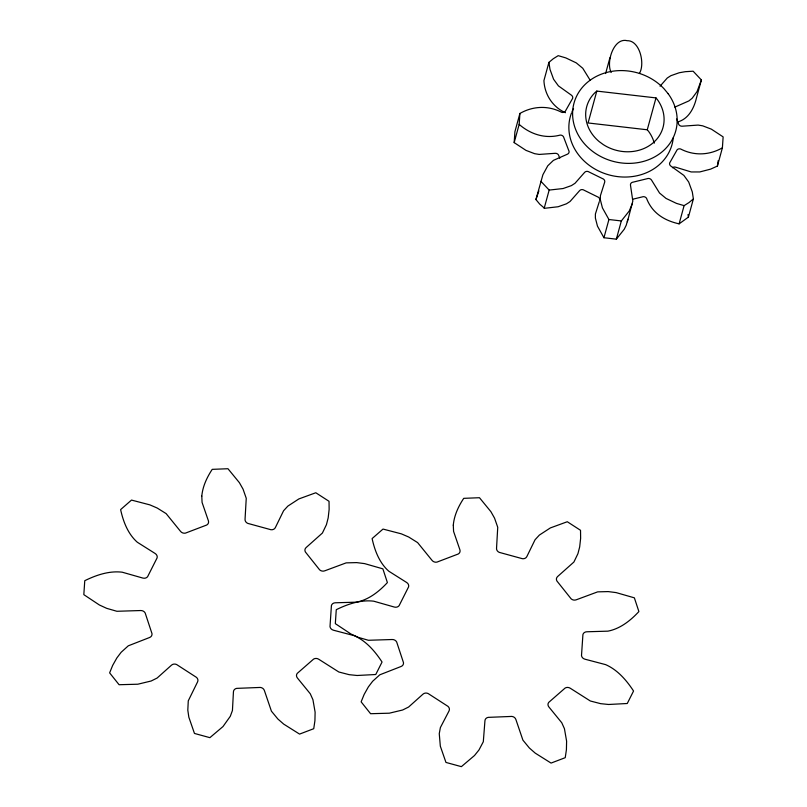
<?xml version="1.0" encoding="UTF-8"?>
<svg xmlns="http://www.w3.org/2000/svg" width="807" height="807" viewBox="0 0 807 807"><rect width="100%" height="100%" fill="white"/><g stroke="black" fill="none" stroke-linecap="round" stroke-linejoin="round"><path stroke-width="1.21" d="M590.159 80.226L582.765 68.272L576.259 62.875L565.838 57.912L558.202 55.663L553.279 58.74L548.911 62.381L549.991 69.372L553.592 79.268L558.424 85.885L571.437 95.206A3.258 2.835 15.3 0 1 572.123 99.251L565.687 110.589A3.258 2.835 15.3 0 1 561.712 112.324C548.195 105.293 532.953 105.969 519.9 113.464L514.916 131.682L514.18 142.617L525.972 150.374L534.627 153.683L539.207 154.43L555.196 153.31A3.258 2.835 15.3 0 1 558.878 155.933L559.755 158.222M519.9 113.464L519.163 124.399L514.18 142.617M672.473 167.705A3.258 2.835 15.3 0 1 675.6 167.18L691.196 171.952L699.78 171.941L710.594 169.147L717.413 166.05L718.19 160.623M717.413 166.05L722.396 147.832L723.133 136.887L711.34 129.14L702.685 125.831L698.105 125.085L682.117 126.205A3.258 2.835 15.3 0 1 678.435 123.582L676.68 118.982M639.406 73.417C645.277 64.035 639.81 40.249 627.19 40.703C613.703 37.193 605.775 62.522 611.202 72.509M599.329 201.579L595.405 213.986L595.384 218.061L597.462 226.131L603.939 237.732L616.346 239.165L624.265 229.218L626.282 225.113L627.846 219.262M627.392 221.754L632.829 201.044L630.489 185.207A3.258 2.835 15.3 0 1 633.192 182.12L647.123 178.72A3.258 2.835 15.3 0 1 651.521 180.072L659.531 193.024L666.037 198.421L676.458 203.384L684.094 205.634L689.007 202.557L693.384 198.915L692.295 191.925L688.694 182.019L683.872 175.412L670.859 166.081A3.258 2.835 15.3 0 1 670.173 162.046L676.609 150.707A3.258 2.835 15.3 0 1 680.583 148.972C694.101 155.993 709.343 155.327 722.396 147.832M599.682 200.449A3.258 2.835 15.3 0 0 597.432 196.787L584.167 190.26A3.258 2.835 15.3 0 0 579.658 190.583L570.045 201.498L566.443 203.808L558.111 206.753L544.574 208.297L539.742 204.151L535.929 199.551L538.874 190.896M535.929 199.551L542.909 174.705L547.782 165.778L553.41 160.371L567.472 154.167A3.258 2.835 15.3 0 0 568.683 150.354L563.861 137.715A3.258 2.835 15.3 0 0 560.179 135.092C545.209 139.056 530.542 134.325 519.163 124.399M660.055 86.198L667.258 78.017L670.859 75.697L679.191 72.761L685.314 71.682L693.132 71.208L701.384 79.954L697.016 91.645L692.154 98.262L688.875 100.925L674.823 107.129M548.911 62.381L543.928 80.599C544.554 94.449 552.583 107.008 565.445 112.708M544.18 208.297L549.163 190.079L540.912 181.333M596.807 91.09L595.243 92.391A39.553 34.429 15.3 0 0 599.208 141.618L603.303 144.614A39.553 34.429 15.3 0 0 652.782 143.132A39.553 34.429 15.3 0 0 657.352 99.554L655.99 97.909L596.807 91.09L588.081 122.967L647.264 129.786L648.636 131.43A39.553 34.429 15.3 0 1 654.295 143.162M605.603 73.548L609.921 57.761M603.939 237.732L608.922 219.514L602.446 207.913L600.368 199.843L600.388 195.768L604.665 182.231A3.258 2.835 15.3 0 0 602.415 178.569L589.15 172.042A3.258 2.835 15.3 0 0 584.641 172.365L575.028 183.28L571.437 185.6L563.094 188.535L549.163 190.079M616.346 239.165L621.329 220.947L629.248 211L632.375 203.535M647.264 129.786L655.99 97.909M701.384 79.954L696.401 98.172C694.03 108.289 688.351 119.295 677.406 121.998M632.849 199.198L642.14 196.938A3.258 2.835 15.3 0 1 646.538 198.29C652.117 213.038 664.363 220.593 679.111 223.852L684.094 205.634M679.111 223.852L688.401 217.123L693.384 198.915M621.329 220.947L608.922 219.514M688.018 214.561L688.401 217.123M673.25 137.866A52.737 45.898 15.3 0 1 610.596 175.321A52.737 45.898 15.3 0 1 571.527 112.93M571.981 111.81A52.737 45.898 15.3 0 1 573.525 108.541M201.79 496.144L202.073 502.398L208.388 520.777A4.428 3.853 15.3 0 1 205.513 525.478L186.679 532.65A4.428 3.853 15.3 0 1 180.546 531.379L166.131 513.615L157.204 508.037L149.87 504.869L131.501 500.078L120.616 509.6C123.229 521.574 127.91 533.901 137.291 542.223L155.196 553.531A4.428 3.853 15.3 0 1 156.538 558.989L148.165 575.583A4.428 3.853 15.3 0 1 142.829 578.064L122.19 572.193C109.197 570.63 96.275 575.048 84.765 580.697L83.827 594.648L99.392 604.988L106.645 608.327L116.894 611.282L140.64 610.536A4.428 3.853 15.3 0 1 145.573 614.198L151.595 632.446A4.428 3.853 15.3 0 1 149.547 637.52L128.283 645.822L121.151 652.278L116.864 657.937L112.657 665.422L109.631 672.867L119.083 684.719L137.805 684.215L151.151 681.007L157.113 678.051L171.548 665.119A4.428 3.853 15.3 0 1 177.762 665.271L195.355 676.649A4.428 3.853 15.3 0 1 197.554 681.925L188.273 700.829L187.809 710.15L188.838 717.191L194.467 733.442L209.891 737.659L223.004 726.542L230.288 716.313L232.436 710.503L233.445 691.75A4.428 3.853 15.3 0 1 238.035 688.321L258.966 687.493A4.428 3.853 15.3 0 1 264.383 690.52L271.424 711.169L277.86 718.997L283.711 724.121L299.568 734.098L313.741 728.701L314.922 720.752L315.113 712.167L312.934 699.699L310.261 693.758L297.38 677.961A4.428 3.853 15.3 0 1 298.197 672.554L312.672 659.904A4.428 3.853 15.3 0 1 318.775 659.269L338.839 671.999L349.159 674.672L357.098 675.489L375.759 674.511L382.054 662.033C375.023 651.31 366.156 640.919 354.182 635.654L333.432 630.206A4.428 3.853 15.3 0 1 330.093 625.354L331.334 606.803A4.428 3.853 15.3 0 1 335.268 602.789L356.432 602.173C368.749 599.793 379.048 591.561 387.4 582.583L382.871 568.844L364.623 563.619L356.704 562.61L346.173 562.872L324.727 570.831A4.428 3.853 15.3 0 1 318.795 568.794L306.236 553.037A4.428 3.853 15.3 0 1 306.156 547.529L322.397 533.054L326.442 524.651L328.177 517.892L329.135 509.399L329.034 501.308L315.799 492.754L298.852 498.938L287.877 506.09L283.57 510.76L275.348 527.617A4.428 3.853 15.3 0 1 269.599 529.352L249.101 523.743A4.428 3.853 15.3 0 1 245.046 519.325L246.246 498.282L243.058 489.153L239.397 482.677L227.967 468.726L212.221 469.351C206.915 477.401 202.668 486.439 201.79 496.144M453.292 525.135L453.574 531.389L459.889 549.769A4.428 3.853 15.3 0 1 457.014 554.47L438.171 561.642A4.428 3.853 15.3 0 1 432.038 560.371L417.623 542.607L408.695 537.018L401.361 533.851L383.002 529.069L372.108 538.582C374.72 550.566 379.401 562.893 388.792 571.205L406.688 582.513A4.428 3.853 15.3 0 1 408.029 587.97L399.667 604.574A4.428 3.853 15.3 0 1 394.32 607.046L373.681 601.175C360.699 599.621 347.777 604.039 336.267 609.688L335.329 623.64L350.894 633.979L358.137 637.318L368.385 640.274L392.141 639.517A4.428 3.853 15.3 0 1 397.064 643.179L403.086 661.437A4.428 3.853 15.3 0 1 401.039 666.501L379.784 674.813L372.642 681.269L368.355 686.928L364.159 694.413L361.132 701.848L370.584 713.711L389.307 713.196L402.643 709.999L408.604 707.033L423.039 694.111A4.428 3.853 15.3 0 1 429.253 694.262L446.846 705.631A4.428 3.853 15.3 0 1 449.045 710.917L440.38 727.571L439.26 733.664L440.329 746.182L445.958 762.433L461.382 766.65L474.496 755.523L478.965 749.985L483.312 741.734L484.946 720.732A4.428 3.853 15.3 0 1 489.526 717.312L510.458 716.475A4.428 3.853 15.3 0 1 515.885 719.511L522.916 740.15L529.362 747.988L535.202 753.113L551.06 763.079L565.233 757.682L566.413 749.743L566.605 741.159L564.436 728.691L561.763 722.749L548.871 706.942A4.428 3.853 15.3 0 1 549.688 701.545L564.164 688.896A4.428 3.853 15.3 0 1 570.277 688.25L590.331 700.99L600.66 703.664L608.599 704.481L627.261 703.502L633.556 691.014C626.514 680.291 617.648 669.911 605.674 664.645L584.924 659.188A4.428 3.853 15.3 0 1 581.585 654.336L582.836 635.795A4.428 3.853 15.3 0 1 586.77 631.78L607.923 631.155C620.24 628.774 630.549 620.553 638.892 611.565L634.363 597.836L616.124 592.6L608.196 591.592L597.674 591.864L576.218 599.813A4.428 3.853 15.3 0 1 570.297 597.785L557.728 582.018A4.428 3.853 15.3 0 1 557.647 576.511L573.898 562.035L577.943 553.642L579.678 546.884L580.626 538.39L580.526 530.3L567.291 521.736L550.354 527.929L539.379 535.071L535.061 539.742L526.84 556.598A4.428 3.853 15.3 0 1 521.1 558.343L500.592 552.734A4.428 3.853 15.3 0 1 496.537 548.316L497.737 527.274L494.55 518.144L490.898 511.668L479.469 497.717L463.722 498.343C458.406 506.393 454.17 515.421 453.292 525.135M668.176 93.743L663.979 88.699A52.737 45.898 15.3 0 0 576.037 97.405A52.737 45.898 15.3 0 0 630.903 163.347A52.737 45.898 15.3 0 0 668.176 93.743"/></g></svg>
